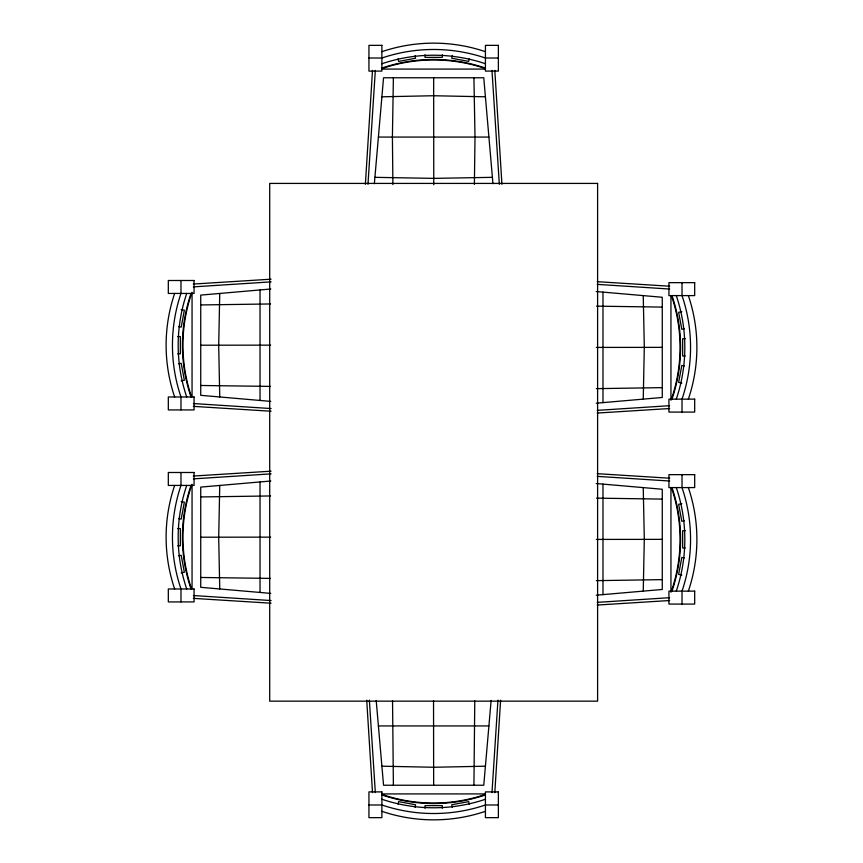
<?xml version="1.0" encoding="UTF-8"?>
<svg xmlns="http://www.w3.org/2000/svg" width="863" height="863" viewBox="0 0 863 863"><rect width="100%" height="100%" fill="white"/><g stroke="black" fill="none" stroke-linecap="round" stroke-linejoin="round"><path stroke-width="1.29" d="M392.546 700.972L393.388 785.233M433.658 77.767L433.765 184.79M433.658 785.233L433.539 700.648M393.388 77.767L392.406 136.915L392.902 184.585M473.927 785.233L474.779 700.875M474.38 184.402L475.006 137.109L473.927 77.767M365.383 184.294L372.503 70.356M494.812 792.644L500.594 700.152M219.752 293.452L218.695 345.405L219.752 396.969M219.752 485.448L218.695 537.39L219.752 588.965M367.983 184.304L375.329 70.421M491.986 792.579L497.951 700.13M643.248 399.127L644.305 347.174L643.248 295.61M643.248 591.123L644.305 539.17L643.248 487.606M374.359 183.679L383.55 77.767L483.765 77.767L492.956 183.679M491.123 700.432L483.765 785.233L383.55 785.233L376.192 700.432M452.234 55.642L451.748 58.242L468.717 61.392L469.202 58.803M398.113 804.197L398.598 801.608L415.556 804.758L415.081 807.358M178.609 363.787L181.198 363.301L184.358 380.27L181.176 380.863M681.824 311.716L678.642 312.309L681.802 329.267L684.391 328.792M178.609 555.783L181.198 555.297L184.358 572.266L181.176 572.859M681.824 503.712L678.642 504.294L681.802 521.263L684.391 520.788M270.766 289.019L200.734 295.103L200.734 395.319L270.766 401.392M596.257 403.204L662.266 397.476L662.266 297.26L596.257 291.532M270.766 481.015L200.734 487.099L200.734 587.315L270.766 593.388M596.257 595.2L662.266 589.472L662.266 489.256L596.257 483.528M193.388 286.883L271.09 281.867M597.272 410.367L669.612 405.696M193.388 478.868L271.09 473.863M597.272 602.363L669.612 597.692M193.323 284.056L271.068 279.191M597.293 413.053L669.677 408.523M193.323 476.052L271.068 471.187M597.293 605.039L669.677 600.519M381.899 96.796L433.463 95.739L485.416 96.796M485.416 766.204L433.852 767.261L381.899 766.204M200.734 304.941L270.561 303.959M662.266 387.638L596.376 388.652M200.734 496.937L270.561 495.955M662.266 579.634L596.376 580.648M492.406 177.336L433.83 178.371L374.909 177.336M378.404 137.066L488.911 137.066M488.911 725.934L378.404 725.934M596.495 306.149L662.266 307.099M270.486 386.408L200.734 385.481M596.495 498.145L662.266 499.094M270.486 578.404L200.734 577.476M270.626 345.146L200.734 345.211M596.387 347.422L662.266 347.368M270.626 537.142L200.734 537.207M596.387 539.418L662.266 539.364M368.943 58.015L381.888 58.015A159.633 157.886 0 0 1 485.427 58.015L498.372 58.015M382.104 69.083L485.211 69.083M177.692 336.581L180.335 336.581L180.335 353.841L177.692 353.841M685.308 338.738L682.665 338.738L682.665 355.998L685.308 355.998M177.692 528.577L180.335 528.577L180.335 545.837L177.692 545.837M685.308 530.734L682.665 530.734L682.665 547.994L685.308 547.994M382.104 793.917L485.211 793.917M368.943 804.985L381.888 804.985A159.633 157.886 0 0 0 485.427 804.985L498.372 804.985M597.293 281.683L669.677 286.214M193.323 406.365L271.068 411.23M597.293 473.679L669.677 478.21M193.323 598.361L271.068 603.215M597.272 284.369L669.612 289.04M193.388 403.539L271.09 408.555M597.272 476.365L669.612 481.025M193.388 595.535L271.09 600.551M684.391 365.944L681.802 365.459L678.642 382.428L681.824 383.021M181.176 309.558L184.358 310.151L181.198 327.109L178.609 326.635M684.391 557.94L681.802 557.455L678.642 574.424L681.824 575.017M181.176 501.554L184.358 502.137L181.198 519.105L178.609 518.631M415.081 55.642L415.556 58.242L398.598 61.392L398.113 58.803M469.202 804.197L468.717 801.608L451.748 804.758L452.234 807.358M491.986 70.421L499.332 184.304M369.364 700.13L375.329 792.579M494.812 70.356L501.932 184.294M366.721 700.152L372.503 792.644M602.978 292.115L602.978 402.622M602.978 484.111L602.978 594.618M260.022 400.464L260.022 289.957M260.022 592.46L260.022 481.953M682.018 282.654L682.018 295.599A159.633 157.886 90 0 1 682.018 399.138L682.018 412.083M682.018 474.65L682.018 487.584A159.633 157.886 90 0 1 682.018 591.133L682.018 604.078M670.95 295.815L670.95 400.259M670.95 487.811L670.95 592.255M442.288 54.725L442.288 57.368L425.028 57.368L425.028 54.725M442.288 808.275L442.288 805.632L425.028 805.632L425.028 808.275M192.05 292.32L192.05 396.764M192.05 484.316L192.05 588.76M180.982 280.497L180.982 293.442A159.633 157.886 90 0 0 180.982 396.98L180.982 409.925M180.982 472.493L180.982 485.427A159.633 157.886 90 0 0 180.982 588.976L180.982 601.921M688.35 487.584A159.633 157.886 90 0 1 688.35 591.133M676.279 487.584A159.633 157.886 -90 0 1 676.279 591.133M671.964 487.584A159.633 159.504 90 0 1 671.964 591.133M671.436 487.584A159.633 159.504 -90 0 1 671.436 591.133M381.888 51.683A159.633 157.886 0 0 1 485.427 51.683M381.888 63.754A159.633 157.886 0 0 1 485.427 63.754M381.888 68.08A159.633 159.504 0 0 1 485.427 68.08M381.888 68.598A159.633 159.504 0 0 1 485.427 68.598M688.35 295.599A159.633 157.886 90 0 1 688.35 399.138M676.279 295.599A159.633 157.886 -90 0 1 676.279 399.138M671.964 295.599A159.633 159.504 90 0 1 671.964 399.138M671.436 295.599A159.633 159.504 -90 0 1 671.436 399.138M174.65 588.976A159.633 157.886 90 0 1 174.65 485.427M186.721 588.976A159.633 157.886 -90 0 1 186.721 485.427M191.036 588.976A159.633 159.504 90 0 1 191.036 485.427M191.564 588.976A159.633 159.504 -90 0 1 191.564 485.427M174.65 396.98A159.633 157.886 90 0 1 174.65 293.442M186.721 396.98A159.633 157.886 -90 0 1 186.721 293.442M191.036 396.98A159.633 159.504 90 0 1 191.036 293.442M191.564 396.98A159.633 159.504 -90 0 1 191.564 293.442M485.427 811.317A159.633 157.886 0 0 1 381.888 811.317M485.427 799.246A159.633 157.886 0 0 1 381.888 799.246M485.427 794.92A159.633 159.504 0 0 1 381.888 794.92M485.427 794.402A159.633 159.504 0 0 1 381.888 794.402M381.888 45.351L368.943 45.351L368.943 71.1L381.888 71.1L381.888 45.351M498.372 45.351L485.427 45.351L485.427 71.1L498.372 71.1L498.372 45.351M597.606 183.42L269.709 183.42L269.709 701.155L597.606 701.155L597.606 183.42M194.067 280.497L168.317 280.497L168.317 293.442L194.067 293.442L194.067 280.497M694.683 282.654L668.933 282.654L668.933 295.599L694.683 295.599L694.683 282.654M194.067 396.98L168.317 396.98L168.317 409.925L194.067 409.925L194.067 396.98M694.683 399.138L668.933 399.138L668.933 412.083L694.683 412.083L694.683 399.138M194.067 472.493L168.317 472.493L168.317 485.427L194.067 485.427L194.067 472.493M694.683 474.65L668.933 474.65L668.933 487.584L694.683 487.584L694.683 474.65M194.067 588.976L168.317 588.976L168.317 601.921L194.067 601.921L194.067 588.976M694.683 591.133L668.933 591.133L668.933 604.078L694.683 604.078L694.683 591.133M381.888 791.9L368.943 791.9L368.943 817.649L381.888 817.649L381.888 791.9M498.372 791.9L485.427 791.9L485.427 817.649L498.372 817.649L498.372 791.9"/></g></svg>
